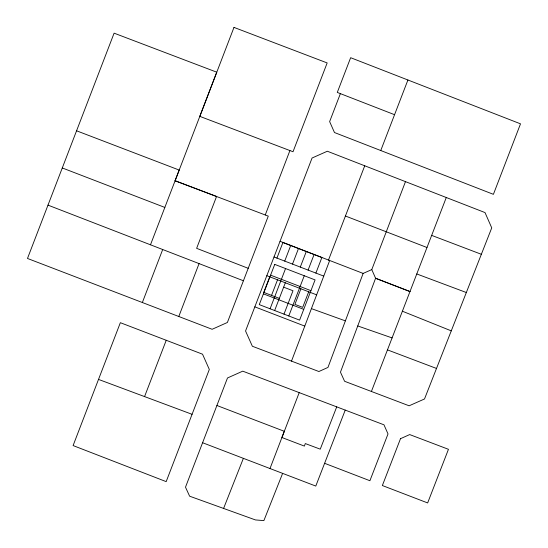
<?xml version="1.0" encoding="UTF-8"?>
<svg xmlns="http://www.w3.org/2000/svg" width="548" height="548" viewBox="0 0 548 548"><rect width="100%" height="100%" fill="white"/><g stroke="black" fill="none" stroke-linecap="round" stroke-linejoin="round"><path stroke-width="0.82" d="M371.784 269.602L363.132 273.418L327.971 367.42L318.888 371.517L252.361 346.254L245.552 330.992L312.072 158.009L327.334 151.234L485.014 212.576L491.734 227.872L424.508 398.978L409.116 405.794L344.596 381.285L340.459 372.167L375.586 278.261L371.784 269.602L405.479 181.635M291.502 361.118L329.67 260.499L280.042 241.291M178.792 316.497L199.068 263.595M265.253 214.974L289.919 150.563M98.517 379.408L73.103 445.565L166.181 481.63L209.322 369.462L202.541 354.2L120.355 322.69L98.517 379.408L192.074 414.315M150.488 244.785L179.196 170.065L76.569 130.794M175.086 180.758L216.775 72.192L114.1 33.161L27.489 258.457L212.124 329.286L227.386 322.477L268.273 216.124L175.086 180.758L216.563 196.479L196.629 248.34L248.21 268.308M142.357 302.53L162.701 249.511M144.562 396.588L166.236 340.281M269.739 276.802L263.746 292.385L279.329 298.379M276.925 258.101L282.919 242.517L321.882 257.498L315.888 273.082M340.39 93.626L329.636 121.608L334.479 132.534L493.406 194.335L520.511 123.834L350.645 57.698L337.287 92.427L394.553 114.696M271.534 295.386L277.528 279.802M284.72 261.101L290.714 245.511M270.089 308.777L285.556 268.547M274.651 310.538L285.323 282.795M292.509 264.095L298.502 248.511M300.304 267.088L306.298 251.505M284.001 314.127L292.995 290.755L283.645 287.159M288.789 315.97L304.256 275.74M300.907 288.789L294.913 304.373L302.702 307.373L308.695 291.783M308.099 270.089L314.086 254.505M364.735 165.784L328.499 260.04L363.132 273.418M380.764 150.529L407.918 80.001M269.993 468.54L284.309 431.303L216.905 405.493M299.215 392.615L281.919 437.516L304.393 446.099L305.291 443.558L320.251 449.168L336.725 406.863M371.407 391.471L446.284 197.513M345.233 410.096L315.785 486.069L202.589 442.729M223.584 508.441L243.381 458.347M282.624 473.376L263.883 520.6L255.457 519.936L189.615 496.187L185.498 487.172L227.489 377.976L242.743 371.16L383.97 424.816L388.011 433.941L369.907 480.726L324.608 463.3M357.748 325.944L392.094 337.911M311.415 308.62L345.384 320.868M416.775 273.959L466.334 292.522M387.47 349.884L436.503 368.455M431.66 235.387L481.35 254.286M274.014 256.978L323.752 276.11M270.602 275.151L310.935 290.666M266.821 275.685L316.641 294.845M263.41 293.858L303.743 309.367M345.425 216.015L426.981 247.504M62.28 167.955L164.838 207.432M254.834 306.846L304.784 326.108M47.991 205.13L243.422 280.768M402.39 311.216L451.271 330.862M233.982 27.4L199.815 116.368L293.022 151.741L327.17 62.938L233.982 27.4M274.74 264.389L259.273 304.62L299.605 320.128L315.073 279.905L274.74 264.389M400.499 438.688L382.36 485.535L427.652 502.934L448.456 449.305L409.685 434.578L400.499 438.688M409.986 291.55L375.586 278.261L409.986 291.55"/></g></svg>
